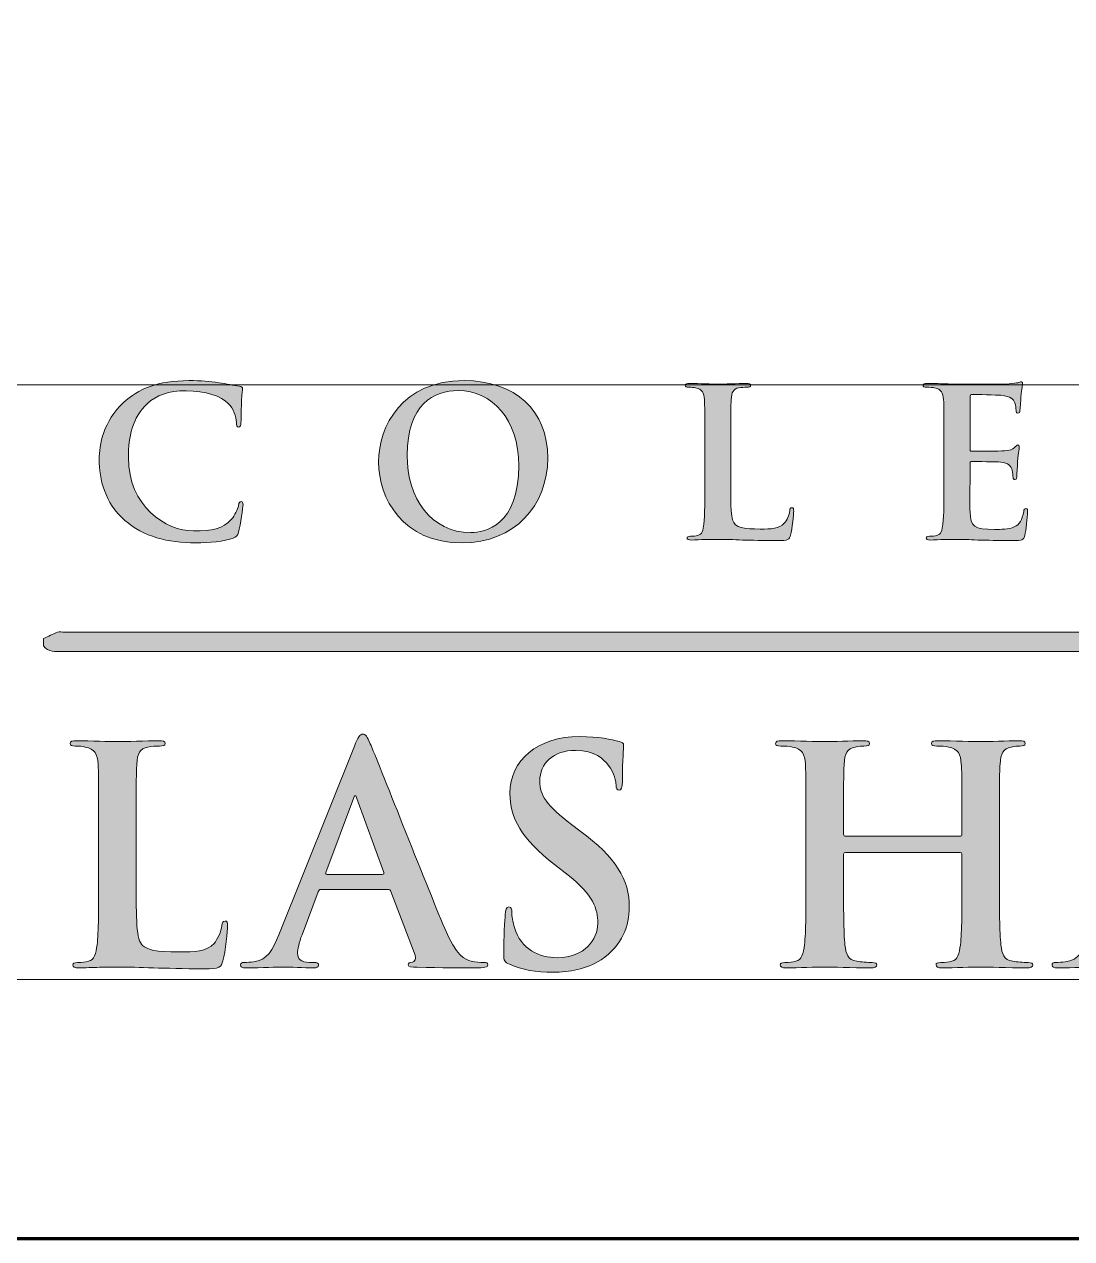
# Model space of a CAD drawing. Header units: centimetres. Extents: x -6 to 174, y -90 to 30.
# Drawn here: x 3.42 to 14.49, y -90.15 to -77.32 of the extents above; entities that cross this region are included whole.
import ezdxf

# ---------------------------------------------------------------- set-up
doc = ezdxf.new("R2010")
doc.units = ezdxf.units.CM
doc.header["$MEASUREMENT"] = 0
doc.layers.add('Capa 1', color=7, linetype='Continuous', lineweight=0)
picture_1 = doc.add_image_def('image2.png', size_in_pixel=(3291, 742))

# ---------------------------------------------------------------- blocks, each defined once
blk = doc.blocks.new('Block_4')
at = {"layer": 'Capa 1', "true_color": 0x000000, "transparency": 33554687}
h = blk.add_hatch(color=18, dxfattribs=at)
h.dxf.hatch_style = 2
edge = h.paths.add_edge_path()
edge.add_spline(control_points=[(4.601, -86.366), (4.601, -86.773), (4.601, -86.992), (4.667, -87.049), (4.721, -87.097), (4.804, -87.119), (5.052, -87.119), (5.22, -87.119), (5.344, -87.116), (5.423, -87.03), (5.461, -86.989), (5.499, -86.9), (5.506, -86.84), (5.509, -86.811), (5.515, -86.792), (5.541, -86.792), (5.563, -86.792), (5.566, -86.808), (5.566, -86.846), (5.566, -86.881), (5.544, -87.119), (5.518, -87.211), (5.499, -87.281), (5.483, -87.297), (5.318, -87.297), (5.09, -87.297), (4.925, -87.29), (4.782, -87.287), (4.639, -87.281), (4.525, -87.278), (4.394, -87.278), (4.359, -87.278), (4.29, -87.278), (4.213, -87.281), (4.14, -87.281), (4.058, -87.287), (3.994, -87.287), (3.953, -87.287), (3.931, -87.278), (3.931, -87.255), (3.931, -87.24), (3.944, -87.23), (3.982, -87.23), (4.029, -87.23), (4.067, -87.224), (4.096, -87.217), (4.159, -87.205), (4.175, -87.135), (4.188, -87.043), (4.204, -86.909), (4.204, -86.659), (4.204, -86.366), (4.204, -86.366), (4.204, -85.808), (4.204, -85.808), (4.204, -85.325), (4.204, -85.236), (4.198, -85.135), (4.191, -85.027), (4.166, -84.976), (4.061, -84.954), (4.036, -84.947), (3.998, -84.944), (3.956, -84.944), (3.921, -84.944), (3.902, -84.938), (3.902, -84.916), (3.902, -84.893), (3.925, -84.887), (3.972, -84.887), (4.121, -84.887), (4.321, -84.897), (4.407, -84.897), (4.483, -84.897), (4.715, -84.887), (4.839, -84.887), (4.883, -84.887), (4.906, -84.893), (4.906, -84.916), (4.906, -84.938), (4.886, -84.944), (4.848, -84.944), (4.813, -84.944), (4.763, -84.947), (4.725, -84.954), (4.639, -84.97), (4.613, -85.024), (4.607, -85.135), (4.601, -85.236), (4.601, -85.325), (4.601, -85.808), (4.601, -85.808), (4.601, -86.366), (4.601, -86.366)], knot_values=[0, 0, 0, 0, 1, 1, 1, 2, 2, 2, 3, 3, 3, 4, 4, 4, 5, 5, 5, 6, 6, 6, 7, 7, 7, 8, 8, 8, 9, 9, 9, 10, 10, 10, 11, 11, 11, 12, 12, 12, 13, 13, 13, 14, 14, 14, 15, 15, 15, 16, 16, 16, 17, 17, 17, 18, 18, 18, 19, 19, 19, 20, 20, 20, 21, 21, 21, 22, 22, 22, 23, 23, 23, 24, 24, 24, 25, 25, 25, 26, 26, 26, 27, 27, 27, 28, 28, 28, 29, 29, 29, 30, 30, 30, 31, 31, 31, 31], degree=3, periodic=0)
h = blk.add_hatch(color=18, dxfattribs=at)
h.dxf.hatch_style = 2
edge = h.paths.add_edge_path()
edge.add_spline(control_points=[(7.201, -86.3), (7.217, -86.3), (7.22, -86.29), (7.217, -86.281), (7.217, -86.281), (6.931, -85.497), (6.931, -85.497), (6.928, -85.484), (6.925, -85.468), (6.915, -85.468), (6.906, -85.468), (6.899, -85.484), (6.896, -85.497), (6.896, -85.497), (6.604, -86.278), (6.604, -86.278), (6.601, -86.29), (6.604, -86.3), (6.617, -86.3), (6.617, -86.3), (7.201, -86.3), (7.201, -86.3)], knot_values=[0, 0, 0, 0, 1, 1, 1, 2, 2, 2, 3, 3, 3, 4, 4, 4, 5, 5, 5, 6, 6, 6, 7, 7, 7, 7], degree=3, periodic=0)
edge = h.paths.add_edge_path()
edge.add_spline(control_points=[(6.553, -86.459), (6.537, -86.459), (6.531, -86.465), (6.525, -86.484), (6.525, -86.484), (6.353, -86.938), (6.353, -86.938), (6.322, -87.017), (6.306, -87.094), (6.306, -87.132), (6.306, -87.189), (6.334, -87.23), (6.433, -87.23), (6.433, -87.23), (6.48, -87.23), (6.48, -87.23), (6.518, -87.23), (6.528, -87.236), (6.528, -87.255), (6.528, -87.281), (6.509, -87.287), (6.474, -87.287), (6.372, -87.287), (6.236, -87.278), (6.137, -87.278), (6.103, -87.278), (5.928, -87.287), (5.763, -87.287), (5.722, -87.287), (5.703, -87.281), (5.703, -87.255), (5.703, -87.236), (5.715, -87.23), (5.741, -87.23), (5.769, -87.23), (5.814, -87.227), (5.839, -87.224), (5.985, -87.205), (6.045, -87.097), (6.109, -86.938), (6.109, -86.938), (6.906, -84.944), (6.906, -84.944), (6.944, -84.852), (6.963, -84.817), (6.995, -84.817), (7.023, -84.817), (7.042, -84.846), (7.074, -84.919), (7.15, -85.093), (7.658, -86.389), (7.861, -86.871), (7.982, -87.157), (8.074, -87.201), (8.141, -87.217), (8.188, -87.227), (8.236, -87.23), (8.274, -87.23), (8.3, -87.23), (8.315, -87.233), (8.315, -87.255), (8.315, -87.281), (8.287, -87.287), (8.169, -87.287), (8.055, -87.287), (7.823, -87.287), (7.569, -87.281), (7.512, -87.278), (7.474, -87.278), (7.474, -87.255), (7.474, -87.236), (7.487, -87.23), (7.519, -87.227), (7.541, -87.221), (7.563, -87.192), (7.547, -87.154), (7.547, -87.154), (7.293, -86.481), (7.293, -86.481), (7.287, -86.465), (7.277, -86.459), (7.261, -86.459), (7.261, -86.459), (6.553, -86.459), (6.553, -86.459)], knot_values=[0, 0, 0, 0, 1, 1, 1, 2, 2, 2, 3, 3, 3, 4, 4, 4, 5, 5, 5, 6, 6, 6, 7, 7, 7, 8, 8, 8, 9, 9, 9, 10, 10, 10, 11, 11, 11, 12, 12, 12, 13, 13, 13, 14, 14, 14, 15, 15, 15, 16, 16, 16, 17, 17, 17, 18, 18, 18, 19, 19, 19, 20, 20, 20, 21, 21, 21, 22, 22, 22, 23, 23, 23, 24, 24, 24, 25, 25, 25, 26, 26, 26, 27, 27, 27, 28, 28, 28, 28], degree=3, periodic=0)
h = blk.add_hatch(color=18, dxfattribs=at)
h.dxf.hatch_style = 2
edge = h.paths.add_edge_path()
edge.add_spline(control_points=[(8.544, -87.249), (8.493, -87.227), (8.484, -87.211), (8.484, -87.141), (8.484, -86.967), (8.496, -86.776), (8.5, -86.725), (8.503, -86.678), (8.512, -86.643), (8.538, -86.643), (8.566, -86.643), (8.569, -86.671), (8.569, -86.697), (8.569, -86.738), (8.582, -86.805), (8.598, -86.859), (8.668, -87.094), (8.855, -87.179), (9.052, -87.179), (9.338, -87.179), (9.478, -86.986), (9.478, -86.817), (9.478, -86.662), (9.43, -86.516), (9.166, -86.309), (9.166, -86.309), (9.02, -86.195), (9.02, -86.195), (8.671, -85.922), (8.55, -85.7), (8.55, -85.443), (8.55, -85.093), (8.843, -84.843), (9.284, -84.843), (9.49, -84.843), (9.624, -84.874), (9.706, -84.897), (9.735, -84.903), (9.751, -84.912), (9.751, -84.935), (9.751, -84.976), (9.738, -85.068), (9.738, -85.316), (9.738, -85.385), (9.728, -85.411), (9.703, -85.411), (9.681, -85.411), (9.671, -85.392), (9.671, -85.354), (9.671, -85.325), (9.655, -85.227), (9.589, -85.144), (9.541, -85.084), (9.449, -84.989), (9.243, -84.989), (9.008, -84.989), (8.865, -85.125), (8.865, -85.316), (8.865, -85.462), (8.938, -85.573), (9.201, -85.773), (9.201, -85.773), (9.29, -85.839), (9.29, -85.839), (9.674, -86.128), (9.811, -86.347), (9.811, -86.649), (9.811, -86.833), (9.741, -87.052), (9.512, -87.201), (9.354, -87.303), (9.176, -87.332), (9.008, -87.332), (8.823, -87.332), (8.681, -87.309), (8.544, -87.249)], knot_values=[0, 0, 0, 0, 1, 1, 1, 2, 2, 2, 3, 3, 3, 4, 4, 4, 5, 5, 5, 6, 6, 6, 7, 7, 7, 8, 8, 8, 9, 9, 9, 10, 10, 10, 11, 11, 11, 12, 12, 12, 13, 13, 13, 14, 14, 14, 15, 15, 15, 16, 16, 16, 17, 17, 17, 18, 18, 18, 19, 19, 19, 20, 20, 20, 21, 21, 21, 22, 22, 22, 23, 23, 23, 24, 24, 24, 25, 25, 25, 25], degree=3, periodic=0)
h = blk.add_hatch(color=18, dxfattribs=at)
h.dxf.hatch_style = 2
edge = h.paths.add_edge_path()
edge.add_spline(control_points=[(13.306, -85.897), (13.316, -85.897), (13.326, -85.89), (13.326, -85.874), (13.326, -85.874), (13.326, -85.808), (13.326, -85.808), (13.326, -85.325), (13.326, -85.236), (13.319, -85.135), (13.313, -85.027), (13.287, -84.976), (13.183, -84.954), (13.157, -84.947), (13.103, -84.944), (13.059, -84.944), (13.024, -84.944), (13.005, -84.938), (13.005, -84.916), (13.005, -84.893), (13.027, -84.887), (13.071, -84.887), (13.243, -84.887), (13.443, -84.897), (13.529, -84.897), (13.605, -84.897), (13.805, -84.887), (13.929, -84.887), (13.973, -84.887), (13.995, -84.893), (13.995, -84.916), (13.995, -84.938), (13.976, -84.944), (13.938, -84.944), (13.913, -84.944), (13.884, -84.947), (13.846, -84.954), (13.76, -84.97), (13.735, -85.024), (13.729, -85.135), (13.722, -85.236), (13.722, -85.325), (13.722, -85.808), (13.722, -85.808), (13.722, -86.366), (13.722, -86.366), (13.722, -86.659), (13.722, -86.909), (13.738, -87.046), (13.748, -87.135), (13.767, -87.205), (13.862, -87.217), (13.906, -87.224), (13.976, -87.23), (14.024, -87.23), (14.059, -87.23), (14.075, -87.24), (14.075, -87.255), (14.075, -87.278), (14.049, -87.287), (14.011, -87.287), (13.805, -87.287), (13.605, -87.278), (13.516, -87.278), (13.443, -87.278), (13.243, -87.287), (13.119, -87.287), (13.075, -87.287), (13.052, -87.278), (13.052, -87.255), (13.052, -87.24), (13.065, -87.23), (13.103, -87.23), (13.151, -87.23), (13.189, -87.224), (13.218, -87.217), (13.281, -87.205), (13.297, -87.135), (13.31, -87.043), (13.326, -86.909), (13.326, -86.659), (13.326, -86.366), (13.326, -86.366), (13.326, -86.087), (13.326, -86.087), (13.326, -86.074), (13.316, -86.068), (13.306, -86.068), (13.306, -86.068), (12.094, -86.068), (12.094, -86.068), (12.084, -86.068), (12.075, -86.071), (12.075, -86.087), (12.075, -86.087), (12.075, -86.366), (12.075, -86.366), (12.075, -86.659), (12.075, -86.909), (12.09, -87.046), (12.1, -87.135), (12.119, -87.205), (12.214, -87.217), (12.259, -87.224), (12.329, -87.23), (12.376, -87.23), (12.411, -87.23), (12.427, -87.24), (12.427, -87.255), (12.427, -87.278), (12.402, -87.287), (12.363, -87.287), (12.157, -87.287), (11.957, -87.278), (11.868, -87.278), (11.795, -87.278), (11.595, -87.287), (11.468, -87.287), (11.427, -87.287), (11.405, -87.278), (11.405, -87.255), (11.405, -87.24), (11.417, -87.23), (11.456, -87.23), (11.503, -87.23), (11.541, -87.224), (11.57, -87.217), (11.633, -87.205), (11.649, -87.135), (11.662, -87.043), (11.678, -86.909), (11.678, -86.659), (11.678, -86.366), (11.678, -86.366), (11.678, -85.808), (11.678, -85.808), (11.678, -85.325), (11.678, -85.236), (11.671, -85.135), (11.665, -85.027), (11.64, -84.976), (11.535, -84.954), (11.509, -84.947), (11.456, -84.944), (11.411, -84.944), (11.376, -84.944), (11.357, -84.938), (11.357, -84.916), (11.357, -84.893), (11.379, -84.887), (11.424, -84.887), (11.595, -84.887), (11.795, -84.897), (11.881, -84.897), (11.957, -84.897), (12.157, -84.887), (12.281, -84.887), (12.325, -84.887), (12.348, -84.893), (12.348, -84.916), (12.348, -84.938), (12.329, -84.944), (12.29, -84.944), (12.265, -84.944), (12.237, -84.947), (12.198, -84.954), (12.113, -84.97), (12.087, -85.024), (12.081, -85.135), (12.075, -85.236), (12.075, -85.325), (12.075, -85.808), (12.075, -85.808), (12.075, -85.874), (12.075, -85.874), (12.075, -85.89), (12.084, -85.897), (12.094, -85.897), (12.094, -85.897), (13.306, -85.897), (13.306, -85.897)], knot_values=[0, 0, 0, 0, 1, 1, 1, 2, 2, 2, 3, 3, 3, 4, 4, 4, 5, 5, 5, 6, 6, 6, 7, 7, 7, 8, 8, 8, 9, 9, 9, 10, 10, 10, 11, 11, 11, 12, 12, 12, 13, 13, 13, 14, 14, 14, 15, 15, 15, 16, 16, 16, 17, 17, 17, 18, 18, 18, 19, 19, 19, 20, 20, 20, 21, 21, 21, 22, 22, 22, 23, 23, 23, 24, 24, 24, 25, 25, 25, 26, 26, 26, 27, 27, 27, 28, 28, 28, 29, 29, 29, 30, 30, 30, 31, 31, 31, 32, 32, 32, 33, 33, 33, 34, 34, 34, 35, 35, 35, 36, 36, 36, 37, 37, 37, 38, 38, 38, 39, 39, 39, 40, 40, 40, 41, 41, 41, 42, 42, 42, 43, 43, 43, 44, 44, 44, 45, 45, 45, 46, 46, 46, 47, 47, 47, 48, 48, 48, 49, 49, 49, 50, 50, 50, 51, 51, 51, 52, 52, 52, 53, 53, 53, 54, 54, 54, 55, 55, 55, 56, 56, 56, 57, 57, 57, 58, 58, 58, 59, 59, 59, 60, 60, 60, 60], degree=3, periodic=0)
h = blk.add_hatch(color=18, dxfattribs=at)
h.dxf.hatch_style = 2
edge = h.paths.add_edge_path()
edge.add_spline(control_points=[(15.777, -86.3), (15.792, -86.3), (15.796, -86.29), (15.792, -86.281), (15.792, -86.281), (15.507, -85.497), (15.507, -85.497), (15.504, -85.484), (15.5, -85.468), (15.491, -85.468), (15.481, -85.468), (15.475, -85.484), (15.472, -85.497), (15.472, -85.497), (15.18, -86.278), (15.18, -86.278), (15.177, -86.29), (15.18, -86.3), (15.192, -86.3), (15.192, -86.3), (15.777, -86.3), (15.777, -86.3)], knot_values=[0, 0, 0, 0, 1, 1, 1, 2, 2, 2, 3, 3, 3, 4, 4, 4, 5, 5, 5, 6, 6, 6, 7, 7, 7, 7], degree=3, periodic=0)
edge = h.paths.add_edge_path()
edge.add_spline(control_points=[(15.129, -86.459), (15.113, -86.459), (15.107, -86.465), (15.1, -86.484), (15.1, -86.484), (14.929, -86.938), (14.929, -86.938), (14.897, -87.017), (14.881, -87.094), (14.881, -87.132), (14.881, -87.189), (14.91, -87.23), (15.008, -87.23), (15.008, -87.23), (15.056, -87.23), (15.056, -87.23), (15.094, -87.23), (15.104, -87.236), (15.104, -87.255), (15.104, -87.281), (15.084, -87.287), (15.05, -87.287), (14.948, -87.287), (14.811, -87.278), (14.713, -87.278), (14.678, -87.278), (14.503, -87.287), (14.338, -87.287), (14.297, -87.287), (14.278, -87.281), (14.278, -87.255), (14.278, -87.236), (14.291, -87.23), (14.316, -87.23), (14.345, -87.23), (14.389, -87.227), (14.415, -87.224), (14.561, -87.205), (14.621, -87.097), (14.684, -86.938), (14.684, -86.938), (15.481, -84.944), (15.481, -84.944), (15.519, -84.852), (15.538, -84.817), (15.57, -84.817), (15.599, -84.817), (15.618, -84.846), (15.65, -84.919), (15.726, -85.093), (16.234, -86.389), (16.437, -86.871), (16.558, -87.157), (16.65, -87.201), (16.716, -87.217), (16.764, -87.227), (16.812, -87.23), (16.85, -87.23), (16.875, -87.23), (16.891, -87.233), (16.891, -87.255), (16.891, -87.281), (16.862, -87.287), (16.745, -87.287), (16.631, -87.287), (16.399, -87.287), (16.145, -87.281), (16.088, -87.278), (16.05, -87.278), (16.05, -87.255), (16.05, -87.236), (16.062, -87.23), (16.094, -87.227), (16.116, -87.221), (16.139, -87.192), (16.123, -87.154), (16.123, -87.154), (15.869, -86.481), (15.869, -86.481), (15.862, -86.465), (15.853, -86.459), (15.837, -86.459), (15.837, -86.459), (15.129, -86.459), (15.129, -86.459)], knot_values=[0, 0, 0, 0, 1, 1, 1, 2, 2, 2, 3, 3, 3, 4, 4, 4, 5, 5, 5, 6, 6, 6, 7, 7, 7, 8, 8, 8, 9, 9, 9, 10, 10, 10, 11, 11, 11, 12, 12, 12, 13, 13, 13, 14, 14, 14, 15, 15, 15, 16, 16, 16, 17, 17, 17, 18, 18, 18, 19, 19, 19, 20, 20, 20, 21, 21, 21, 22, 22, 22, 23, 23, 23, 24, 24, 24, 25, 25, 25, 26, 26, 26, 27, 27, 27, 28, 28, 28, 28], degree=3, periodic=0)
at = {"layer": 'Capa 1'}
for points, knots in [([(4.601, -86.366), (4.601, -86.773), (4.601, -86.992), (4.667, -87.049), (4.721, -87.097), (4.804, -87.119), (5.052, -87.119), (5.22, -87.119), (5.344, -87.116), (5.423, -87.03), (5.461, -86.989), (5.499, -86.9), (5.506, -86.84), (5.509, -86.811), (5.515, -86.792), (5.541, -86.792), (5.563, -86.792), (5.566, -86.808), (5.566, -86.846), (5.566, -86.881), (5.544, -87.119), (5.518, -87.211), (5.499, -87.281), (5.483, -87.297), (5.318, -87.297), (5.09, -87.297), (4.925, -87.29), (4.782, -87.287), (4.639, -87.281), (4.525, -87.278), (4.394, -87.278), (4.359, -87.278), (4.29, -87.278), (4.213, -87.281), (4.14, -87.281), (4.058, -87.287), (3.994, -87.287), (3.953, -87.287), (3.931, -87.278), (3.931, -87.255), (3.931, -87.24), (3.944, -87.23), (3.982, -87.23), (4.029, -87.23), (4.067, -87.224), (4.096, -87.217), (4.159, -87.205), (4.175, -87.135), (4.188, -87.043), (4.204, -86.909), (4.204, -86.659), (4.204, -86.366), (4.204, -86.366), (4.204, -85.808), (4.204, -85.808), (4.204, -85.325), (4.204, -85.236), (4.198, -85.135), (4.191, -85.027), (4.166, -84.976), (4.061, -84.954), (4.036, -84.947), (3.998, -84.944), (3.956, -84.944), (3.921, -84.944), (3.902, -84.938), (3.902, -84.916), (3.902, -84.893), (3.925, -84.887), (3.972, -84.887), (4.121, -84.887), (4.321, -84.897), (4.407, -84.897), (4.483, -84.897), (4.715, -84.887), (4.839, -84.887), (4.883, -84.887), (4.906, -84.893), (4.906, -84.916), (4.906, -84.938), (4.886, -84.944), (4.848, -84.944), (4.813, -84.944), (4.763, -84.947), (4.725, -84.954), (4.639, -84.97), (4.613, -85.024), (4.607, -85.135), (4.601, -85.236), (4.601, -85.325), (4.601, -85.808), (4.601, -85.808), (4.601, -86.366), (4.601, -86.366)], [0, 0, 0, 0, 1, 1, 1, 2, 2, 2, 3, 3, 3, 4, 4, 4, 5, 5, 5, 6, 6, 6, 7, 7, 7, 8, 8, 8, 9, 9, 9, 10, 10, 10, 11, 11, 11, 12, 12, 12, 13, 13, 13, 14, 14, 14, 15, 15, 15, 16, 16, 16, 17, 17, 17, 18, 18, 18, 19, 19, 19, 20, 20, 20, 21, 21, 21, 22, 22, 22, 23, 23, 23, 24, 24, 24, 25, 25, 25, 26, 26, 26, 27, 27, 27, 28, 28, 28, 29, 29, 29, 30, 30, 30, 31, 31, 31, 31]), ([(6.553, -86.459), (6.537, -86.459), (6.531, -86.465), (6.525, -86.484), (6.525, -86.484), (6.353, -86.938), (6.353, -86.938), (6.322, -87.017), (6.306, -87.094), (6.306, -87.132), (6.306, -87.189), (6.334, -87.23), (6.433, -87.23), (6.433, -87.23), (6.48, -87.23), (6.48, -87.23), (6.518, -87.23), (6.528, -87.236), (6.528, -87.255), (6.528, -87.281), (6.509, -87.287), (6.474, -87.287), (6.372, -87.287), (6.236, -87.278), (6.137, -87.278), (6.103, -87.278), (5.928, -87.287), (5.763, -87.287), (5.722, -87.287), (5.703, -87.281), (5.703, -87.255), (5.703, -87.236), (5.715, -87.23), (5.741, -87.23), (5.769, -87.23), (5.814, -87.227), (5.839, -87.224), (5.985, -87.205), (6.045, -87.097), (6.109, -86.938), (6.109, -86.938), (6.906, -84.944), (6.906, -84.944), (6.944, -84.852), (6.963, -84.817), (6.995, -84.817), (7.023, -84.817), (7.042, -84.846), (7.074, -84.919), (7.15, -85.093), (7.658, -86.389), (7.861, -86.871), (7.982, -87.157), (8.074, -87.201), (8.141, -87.217), (8.188, -87.227), (8.236, -87.23), (8.274, -87.23), (8.3, -87.23), (8.315, -87.233), (8.315, -87.255), (8.315, -87.281), (8.287, -87.287), (8.169, -87.287), (8.055, -87.287), (7.823, -87.287), (7.569, -87.281), (7.512, -87.278), (7.474, -87.278), (7.474, -87.255), (7.474, -87.236), (7.487, -87.23), (7.519, -87.227), (7.541, -87.221), (7.563, -87.192), (7.547, -87.154), (7.547, -87.154), (7.293, -86.481), (7.293, -86.481), (7.287, -86.465), (7.277, -86.459), (7.261, -86.459), (7.261, -86.459), (6.553, -86.459), (6.553, -86.459)], [0, 0, 0, 0, 1, 1, 1, 2, 2, 2, 3, 3, 3, 4, 4, 4, 5, 5, 5, 6, 6, 6, 7, 7, 7, 8, 8, 8, 9, 9, 9, 10, 10, 10, 11, 11, 11, 12, 12, 12, 13, 13, 13, 14, 14, 14, 15, 15, 15, 16, 16, 16, 17, 17, 17, 18, 18, 18, 19, 19, 19, 20, 20, 20, 21, 21, 21, 22, 22, 22, 23, 23, 23, 24, 24, 24, 25, 25, 25, 26, 26, 26, 27, 27, 27, 28, 28, 28, 28]), ([(8.544, -87.249), (8.493, -87.227), (8.484, -87.211), (8.484, -87.141), (8.484, -86.967), (8.496, -86.776), (8.5, -86.725), (8.503, -86.678), (8.512, -86.643), (8.538, -86.643), (8.566, -86.643), (8.569, -86.671), (8.569, -86.697), (8.569, -86.738), (8.582, -86.805), (8.598, -86.859), (8.668, -87.094), (8.855, -87.179), (9.052, -87.179), (9.338, -87.179), (9.478, -86.986), (9.478, -86.817), (9.478, -86.662), (9.43, -86.516), (9.166, -86.309), (9.166, -86.309), (9.02, -86.195), (9.02, -86.195), (8.671, -85.922), (8.55, -85.7), (8.55, -85.443), (8.55, -85.093), (8.843, -84.843), (9.284, -84.843), (9.49, -84.843), (9.624, -84.874), (9.706, -84.897), (9.735, -84.903), (9.751, -84.912), (9.751, -84.935), (9.751, -84.976), (9.738, -85.068), (9.738, -85.316), (9.738, -85.385), (9.728, -85.411), (9.703, -85.411), (9.681, -85.411), (9.671, -85.392), (9.671, -85.354), (9.671, -85.325), (9.655, -85.227), (9.589, -85.144), (9.541, -85.084), (9.449, -84.989), (9.243, -84.989), (9.008, -84.989), (8.865, -85.125), (8.865, -85.316), (8.865, -85.462), (8.938, -85.573), (9.201, -85.773), (9.201, -85.773), (9.29, -85.839), (9.29, -85.839), (9.674, -86.128), (9.811, -86.347), (9.811, -86.649), (9.811, -86.833), (9.741, -87.052), (9.512, -87.201), (9.354, -87.303), (9.176, -87.332), (9.008, -87.332), (8.823, -87.332), (8.681, -87.309), (8.544, -87.249)], [0, 0, 0, 0, 1, 1, 1, 2, 2, 2, 3, 3, 3, 4, 4, 4, 5, 5, 5, 6, 6, 6, 7, 7, 7, 8, 8, 8, 9, 9, 9, 10, 10, 10, 11, 11, 11, 12, 12, 12, 13, 13, 13, 14, 14, 14, 15, 15, 15, 16, 16, 16, 17, 17, 17, 18, 18, 18, 19, 19, 19, 20, 20, 20, 21, 21, 21, 22, 22, 22, 23, 23, 23, 24, 24, 24, 25, 25, 25, 25]), ([(13.306, -85.897), (13.316, -85.897), (13.326, -85.89), (13.326, -85.874), (13.326, -85.874), (13.326, -85.808), (13.326, -85.808), (13.326, -85.325), (13.326, -85.236), (13.319, -85.135), (13.313, -85.027), (13.287, -84.976), (13.183, -84.954), (13.157, -84.947), (13.103, -84.944), (13.059, -84.944), (13.024, -84.944), (13.005, -84.938), (13.005, -84.916), (13.005, -84.893), (13.027, -84.887), (13.071, -84.887), (13.243, -84.887), (13.443, -84.897), (13.529, -84.897), (13.605, -84.897), (13.805, -84.887), (13.929, -84.887), (13.973, -84.887), (13.995, -84.893), (13.995, -84.916), (13.995, -84.938), (13.976, -84.944), (13.938, -84.944), (13.913, -84.944), (13.884, -84.947), (13.846, -84.954), (13.76, -84.97), (13.735, -85.024), (13.729, -85.135), (13.722, -85.236), (13.722, -85.325), (13.722, -85.808), (13.722, -85.808), (13.722, -86.366), (13.722, -86.366), (13.722, -86.659), (13.722, -86.909), (13.738, -87.046), (13.748, -87.135), (13.767, -87.205), (13.862, -87.217), (13.906, -87.224), (13.976, -87.23), (14.024, -87.23), (14.059, -87.23), (14.075, -87.24), (14.075, -87.255), (14.075, -87.278), (14.049, -87.287), (14.011, -87.287), (13.805, -87.287), (13.605, -87.278), (13.516, -87.278), (13.443, -87.278), (13.243, -87.287), (13.119, -87.287), (13.075, -87.287), (13.052, -87.278), (13.052, -87.255), (13.052, -87.24), (13.065, -87.23), (13.103, -87.23), (13.151, -87.23), (13.189, -87.224), (13.218, -87.217), (13.281, -87.205), (13.297, -87.135), (13.31, -87.043), (13.326, -86.909), (13.326, -86.659), (13.326, -86.366), (13.326, -86.366), (13.326, -86.087), (13.326, -86.087), (13.326, -86.074), (13.316, -86.068), (13.306, -86.068), (13.306, -86.068), (12.094, -86.068), (12.094, -86.068), (12.084, -86.068), (12.075, -86.071), (12.075, -86.087), (12.075, -86.087), (12.075, -86.366), (12.075, -86.366), (12.075, -86.659), (12.075, -86.909), (12.09, -87.046), (12.1, -87.135), (12.119, -87.205), (12.214, -87.217), (12.259, -87.224), (12.329, -87.23), (12.376, -87.23), (12.411, -87.23), (12.427, -87.24), (12.427, -87.255), (12.427, -87.278), (12.402, -87.287), (12.363, -87.287), (12.157, -87.287), (11.957, -87.278), (11.868, -87.278), (11.795, -87.278), (11.595, -87.287), (11.468, -87.287), (11.427, -87.287), (11.405, -87.278), (11.405, -87.255), (11.405, -87.24), (11.417, -87.23), (11.456, -87.23), (11.503, -87.23), (11.541, -87.224), (11.57, -87.217), (11.633, -87.205), (11.649, -87.135), (11.662, -87.043), (11.678, -86.909), (11.678, -86.659), (11.678, -86.366), (11.678, -86.366), (11.678, -85.808), (11.678, -85.808), (11.678, -85.325), (11.678, -85.236), (11.671, -85.135), (11.665, -85.027), (11.64, -84.976), (11.535, -84.954), (11.509, -84.947), (11.456, -84.944), (11.411, -84.944), (11.376, -84.944), (11.357, -84.938), (11.357, -84.916), (11.357, -84.893), (11.379, -84.887), (11.424, -84.887), (11.595, -84.887), (11.795, -84.897), (11.881, -84.897), (11.957, -84.897), (12.157, -84.887), (12.281, -84.887), (12.325, -84.887), (12.348, -84.893), (12.348, -84.916), (12.348, -84.938), (12.329, -84.944), (12.29, -84.944), (12.265, -84.944), (12.237, -84.947), (12.198, -84.954), (12.113, -84.97), (12.087, -85.024), (12.081, -85.135), (12.075, -85.236), (12.075, -85.325), (12.075, -85.808), (12.075, -85.808), (12.075, -85.874), (12.075, -85.874), (12.075, -85.89), (12.084, -85.897), (12.094, -85.897), (12.094, -85.897), (13.306, -85.897), (13.306, -85.897)], [0, 0, 0, 0, 1, 1, 1, 2, 2, 2, 3, 3, 3, 4, 4, 4, 5, 5, 5, 6, 6, 6, 7, 7, 7, 8, 8, 8, 9, 9, 9, 10, 10, 10, 11, 11, 11, 12, 12, 12, 13, 13, 13, 14, 14, 14, 15, 15, 15, 16, 16, 16, 17, 17, 17, 18, 18, 18, 19, 19, 19, 20, 20, 20, 21, 21, 21, 22, 22, 22, 23, 23, 23, 24, 24, 24, 25, 25, 25, 26, 26, 26, 27, 27, 27, 28, 28, 28, 29, 29, 29, 30, 30, 30, 31, 31, 31, 32, 32, 32, 33, 33, 33, 34, 34, 34, 35, 35, 35, 36, 36, 36, 37, 37, 37, 38, 38, 38, 39, 39, 39, 40, 40, 40, 41, 41, 41, 42, 42, 42, 43, 43, 43, 44, 44, 44, 45, 45, 45, 46, 46, 46, 47, 47, 47, 48, 48, 48, 49, 49, 49, 50, 50, 50, 51, 51, 51, 52, 52, 52, 53, 53, 53, 54, 54, 54, 55, 55, 55, 56, 56, 56, 57, 57, 57, 58, 58, 58, 59, 59, 59, 60, 60, 60, 60]), ([(15.129, -86.459), (15.113, -86.459), (15.107, -86.465), (15.1, -86.484), (15.1, -86.484), (14.929, -86.938), (14.929, -86.938), (14.897, -87.017), (14.881, -87.094), (14.881, -87.132), (14.881, -87.189), (14.91, -87.23), (15.008, -87.23), (15.008, -87.23), (15.056, -87.23), (15.056, -87.23), (15.094, -87.23), (15.104, -87.236), (15.104, -87.255), (15.104, -87.281), (15.084, -87.287), (15.05, -87.287), (14.948, -87.287), (14.811, -87.278), (14.713, -87.278), (14.678, -87.278), (14.503, -87.287), (14.338, -87.287), (14.297, -87.287), (14.278, -87.281), (14.278, -87.255), (14.278, -87.236), (14.291, -87.23), (14.316, -87.23), (14.345, -87.23), (14.389, -87.227), (14.415, -87.224), (14.561, -87.205), (14.621, -87.097), (14.684, -86.938), (14.684, -86.938), (15.481, -84.944), (15.481, -84.944), (15.519, -84.852), (15.538, -84.817), (15.57, -84.817), (15.599, -84.817), (15.618, -84.846), (15.65, -84.919), (15.726, -85.093), (16.234, -86.389), (16.437, -86.871), (16.558, -87.157), (16.65, -87.201), (16.716, -87.217), (16.764, -87.227), (16.812, -87.23), (16.85, -87.23), (16.875, -87.23), (16.891, -87.233), (16.891, -87.255), (16.891, -87.281), (16.862, -87.287), (16.745, -87.287), (16.631, -87.287), (16.399, -87.287), (16.145, -87.281), (16.088, -87.278), (16.05, -87.278), (16.05, -87.255), (16.05, -87.236), (16.062, -87.23), (16.094, -87.227), (16.116, -87.221), (16.139, -87.192), (16.123, -87.154), (16.123, -87.154), (15.869, -86.481), (15.869, -86.481), (15.862, -86.465), (15.853, -86.459), (15.837, -86.459), (15.837, -86.459), (15.129, -86.459), (15.129, -86.459)], [0, 0, 0, 0, 1, 1, 1, 2, 2, 2, 3, 3, 3, 4, 4, 4, 5, 5, 5, 6, 6, 6, 7, 7, 7, 8, 8, 8, 9, 9, 9, 10, 10, 10, 11, 11, 11, 12, 12, 12, 13, 13, 13, 14, 14, 14, 15, 15, 15, 16, 16, 16, 17, 17, 17, 18, 18, 18, 19, 19, 19, 20, 20, 20, 21, 21, 21, 22, 22, 22, 23, 23, 23, 24, 24, 24, 25, 25, 25, 26, 26, 26, 27, 27, 27, 28, 28, 28, 28]), ([(7.201, -86.3), (7.217, -86.3), (7.22, -86.29), (7.217, -86.281), (7.217, -86.281), (6.931, -85.497), (6.931, -85.497), (6.928, -85.484), (6.925, -85.468), (6.915, -85.468), (6.906, -85.468), (6.899, -85.484), (6.896, -85.497), (6.896, -85.497), (6.604, -86.278), (6.604, -86.278), (6.601, -86.29), (6.604, -86.3), (6.617, -86.3), (6.617, -86.3), (7.201, -86.3), (7.201, -86.3)], [0, 0, 0, 0, 1, 1, 1, 2, 2, 2, 3, 3, 3, 4, 4, 4, 5, 5, 5, 6, 6, 6, 7, 7, 7, 7])]:
    blk.add_open_spline(points, degree=3, knots=knots, dxfattribs=at)
blk = doc.blocks.new('Block_5')
at = {"layer": 'Capa 1', "true_color": 0x000000, "transparency": 33554687}
h = blk.add_hatch(color=18, dxfattribs=at)
h.dxf.hatch_style = 2
edge = h.paths.add_edge_path()
edge.add_spline(control_points=[(4.481, -82.559), (4.267, -82.371), (4.21, -82.126), (4.21, -81.914), (4.21, -81.765), (4.256, -81.507), (4.466, -81.315), (4.623, -81.17), (4.831, -81.083), (5.157, -81.083), (5.292, -81.083), (5.373, -81.091), (5.474, -81.105), (5.557, -81.116), (5.627, -81.135), (5.693, -81.142), (5.717, -81.144), (5.725, -81.155), (5.725, -81.168), (5.725, -81.186), (5.719, -81.212), (5.714, -81.288), (5.71, -81.36), (5.712, -81.481), (5.708, -81.525), (5.706, -81.557), (5.701, -81.575), (5.682, -81.575), (5.664, -81.575), (5.66, -81.557), (5.66, -81.527), (5.658, -81.459), (5.629, -81.382), (5.574, -81.325), (5.502, -81.249), (5.332, -81.19), (5.13, -81.19), (4.94, -81.19), (4.816, -81.238), (4.719, -81.325), (4.56, -81.472), (4.518, -81.68), (4.518, -81.892), (4.518, -82.412), (4.914, -82.671), (5.207, -82.671), (5.402, -82.671), (5.52, -82.649), (5.607, -82.548), (5.644, -82.507), (5.673, -82.443), (5.682, -82.404), (5.688, -82.369), (5.693, -82.36), (5.71, -82.36), (5.725, -82.36), (5.73, -82.375), (5.73, -82.393), (5.73, -82.419), (5.703, -82.609), (5.682, -82.684), (5.671, -82.721), (5.662, -82.732), (5.625, -82.747), (5.537, -82.782), (5.371, -82.797), (5.231, -82.797), (4.931, -82.797), (4.68, -82.732), (4.481, -82.559)], knot_values=[0, 0, 0, 0, 1, 1, 1, 2, 2, 2, 3, 3, 3, 4, 4, 4, 5, 5, 5, 6, 6, 6, 7, 7, 7, 8, 8, 8, 9, 9, 9, 10, 10, 10, 11, 11, 11, 12, 12, 12, 13, 13, 13, 14, 14, 14, 15, 15, 15, 16, 16, 16, 17, 17, 17, 18, 18, 18, 19, 19, 19, 20, 20, 20, 21, 21, 21, 22, 22, 22, 23, 23, 23, 23], degree=3, periodic=0)
h = blk.add_hatch(color=18, dxfattribs=at)
h.dxf.hatch_style = 2
edge = h.paths.add_edge_path()
edge.add_spline(control_points=[(8.643, -81.982), (8.643, -81.492), (8.361, -81.188), (8.002, -81.188), (7.751, -81.188), (7.464, -81.328), (7.464, -81.872), (7.464, -82.327), (7.716, -82.688), (8.136, -82.688), (8.289, -82.688), (8.643, -82.614), (8.643, -81.982)], knot_values=[0, 0, 0, 0, 1, 1, 1, 2, 2, 2, 3, 3, 3, 4, 4, 4, 4], degree=3, periodic=0)
edge = h.paths.add_edge_path()
edge.add_spline(control_points=[(7.162, -81.94), (7.162, -81.566), (7.41, -81.083), (8.066, -81.083), (8.61, -81.083), (8.949, -81.4), (8.949, -81.901), (8.949, -82.402), (8.599, -82.797), (8.044, -82.797), (7.416, -82.797), (7.162, -82.327), (7.162, -81.94)], knot_values=[0, 0, 0, 0, 1, 1, 1, 2, 2, 2, 3, 3, 3, 4, 4, 4, 4], degree=3, periodic=0)
h = blk.add_hatch(color=18, dxfattribs=at)
h.dxf.hatch_style = 2
edge = h.paths.add_edge_path()
edge.add_spline(control_points=[(10.883, -82.133), (10.883, -82.412), (10.883, -82.563), (10.929, -82.603), (10.966, -82.636), (11.023, -82.651), (11.193, -82.651), (11.309, -82.651), (11.395, -82.649), (11.449, -82.59), (11.476, -82.561), (11.502, -82.5), (11.506, -82.458), (11.508, -82.439), (11.513, -82.426), (11.53, -82.426), (11.546, -82.426), (11.548, -82.437), (11.548, -82.463), (11.548, -82.487), (11.532, -82.651), (11.515, -82.714), (11.502, -82.762), (11.491, -82.773), (11.377, -82.773), (11.22, -82.773), (11.106, -82.769), (11.008, -82.767), (10.909, -82.762), (10.83, -82.76), (10.741, -82.76), (10.717, -82.76), (10.669, -82.76), (10.616, -82.762), (10.566, -82.762), (10.509, -82.767), (10.465, -82.767), (10.437, -82.767), (10.421, -82.76), (10.421, -82.745), (10.421, -82.734), (10.43, -82.727), (10.456, -82.727), (10.489, -82.727), (10.515, -82.723), (10.535, -82.719), (10.579, -82.71), (10.59, -82.662), (10.599, -82.598), (10.609, -82.507), (10.609, -82.334), (10.609, -82.133), (10.609, -82.133), (10.609, -81.748), (10.609, -81.748), (10.609, -81.415), (10.609, -81.354), (10.605, -81.284), (10.601, -81.21), (10.583, -81.175), (10.511, -81.159), (10.494, -81.155), (10.467, -81.153), (10.439, -81.153), (10.415, -81.153), (10.402, -81.148), (10.402, -81.133), (10.402, -81.118), (10.417, -81.113), (10.45, -81.113), (10.553, -81.113), (10.69, -81.12), (10.749, -81.12), (10.802, -81.12), (10.962, -81.113), (11.047, -81.113), (11.077, -81.113), (11.093, -81.118), (11.093, -81.133), (11.093, -81.148), (11.08, -81.153), (11.053, -81.153), (11.029, -81.153), (10.994, -81.155), (10.968, -81.159), (10.909, -81.17), (10.892, -81.207), (10.887, -81.284), (10.883, -81.354), (10.883, -81.415), (10.883, -81.748), (10.883, -81.748), (10.883, -82.133), (10.883, -82.133)], knot_values=[0, 0, 0, 0, 1, 1, 1, 2, 2, 2, 3, 3, 3, 4, 4, 4, 5, 5, 5, 6, 6, 6, 7, 7, 7, 8, 8, 8, 9, 9, 9, 10, 10, 10, 11, 11, 11, 12, 12, 12, 13, 13, 13, 14, 14, 14, 15, 15, 15, 16, 16, 16, 17, 17, 17, 18, 18, 18, 19, 19, 19, 20, 20, 20, 21, 21, 21, 22, 22, 22, 23, 23, 23, 24, 24, 24, 25, 25, 25, 26, 26, 26, 27, 27, 27, 28, 28, 28, 29, 29, 29, 30, 30, 30, 31, 31, 31, 31], degree=3, periodic=0)
h = blk.add_hatch(color=18, dxfattribs=at)
h.dxf.hatch_style = 2
edge = h.paths.add_edge_path()
edge.add_spline(control_points=[(13.136, -81.748), (13.136, -81.415), (13.136, -81.354), (13.131, -81.284), (13.127, -81.21), (13.109, -81.175), (13.037, -81.159), (13.02, -81.155), (12.983, -81.153), (12.952, -81.153), (12.928, -81.153), (12.915, -81.148), (12.915, -81.133), (12.915, -81.118), (12.93, -81.113), (12.963, -81.113), (13.022, -81.113), (13.085, -81.116), (13.14, -81.116), (13.197, -81.118), (13.247, -81.12), (13.278, -81.12), (13.348, -81.12), (13.783, -81.12), (13.825, -81.118), (13.866, -81.113), (13.901, -81.109), (13.919, -81.105), (13.93, -81.102), (13.943, -81.096), (13.954, -81.096), (13.965, -81.096), (13.967, -81.105), (13.967, -81.116), (13.967, -81.131), (13.956, -81.157), (13.949, -81.258), (13.947, -81.28), (13.943, -81.376), (13.938, -81.402), (13.936, -81.413), (13.932, -81.426), (13.916, -81.426), (13.901, -81.426), (13.897, -81.415), (13.897, -81.395), (13.897, -81.38), (13.895, -81.343), (13.884, -81.317), (13.868, -81.277), (13.847, -81.251), (13.737, -81.238), (13.7, -81.234), (13.47, -81.229), (13.427, -81.229), (13.416, -81.229), (13.411, -81.236), (13.411, -81.251), (13.411, -81.251), (13.411, -81.804), (13.411, -81.804), (13.411, -81.82), (13.413, -81.829), (13.427, -81.829), (13.475, -81.829), (13.726, -81.829), (13.776, -81.824), (13.829, -81.82), (13.862, -81.813), (13.882, -81.791), (13.897, -81.774), (13.906, -81.763), (13.916, -81.763), (13.925, -81.763), (13.932, -81.767), (13.932, -81.78), (13.932, -81.794), (13.923, -81.829), (13.914, -81.94), (13.912, -81.984), (13.906, -82.071), (13.906, -82.087), (13.906, -82.104), (13.906, -82.128), (13.886, -82.128), (13.871, -82.128), (13.866, -82.119), (13.866, -82.108), (13.864, -82.087), (13.864, -82.058), (13.857, -82.03), (13.847, -81.986), (13.816, -81.953), (13.735, -81.944), (13.693, -81.94), (13.477, -81.938), (13.424, -81.938), (13.413, -81.938), (13.411, -81.947), (13.411, -81.96), (13.411, -81.96), (13.411, -82.133), (13.411, -82.133), (13.411, -82.207), (13.409, -82.408), (13.411, -82.472), (13.416, -82.622), (13.451, -82.655), (13.674, -82.655), (13.731, -82.655), (13.822, -82.655), (13.879, -82.629), (13.936, -82.603), (13.962, -82.557), (13.978, -82.467), (13.982, -82.443), (13.986, -82.434), (14.002, -82.434), (14.019, -82.434), (14.019, -82.452), (14.019, -82.474), (14.019, -82.524), (14.002, -82.673), (13.991, -82.716), (13.976, -82.773), (13.956, -82.773), (13.873, -82.773), (13.709, -82.773), (13.588, -82.769), (13.494, -82.767), (13.4, -82.762), (13.333, -82.76), (13.267, -82.76), (13.243, -82.76), (13.195, -82.76), (13.142, -82.762), (13.092, -82.762), (13.035, -82.767), (12.991, -82.767), (12.963, -82.767), (12.948, -82.76), (12.948, -82.745), (12.948, -82.734), (12.956, -82.727), (12.983, -82.727), (13.015, -82.727), (13.042, -82.723), (13.061, -82.719), (13.105, -82.71), (13.116, -82.662), (13.125, -82.598), (13.136, -82.507), (13.136, -82.334), (13.136, -82.133), (13.136, -82.133), (13.136, -81.748), (13.136, -81.748)], knot_values=[0, 0, 0, 0, 1, 1, 1, 2, 2, 2, 3, 3, 3, 4, 4, 4, 5, 5, 5, 6, 6, 6, 7, 7, 7, 8, 8, 8, 9, 9, 9, 10, 10, 10, 11, 11, 11, 12, 12, 12, 13, 13, 13, 14, 14, 14, 15, 15, 15, 16, 16, 16, 17, 17, 17, 18, 18, 18, 19, 19, 19, 20, 20, 20, 21, 21, 21, 22, 22, 22, 23, 23, 23, 24, 24, 24, 25, 25, 25, 26, 26, 26, 27, 27, 27, 28, 28, 28, 29, 29, 29, 30, 30, 30, 31, 31, 31, 32, 32, 32, 33, 33, 33, 34, 34, 34, 35, 35, 35, 36, 36, 36, 37, 37, 37, 38, 38, 38, 39, 39, 39, 40, 40, 40, 41, 41, 41, 42, 42, 42, 43, 43, 43, 44, 44, 44, 45, 45, 45, 46, 46, 46, 47, 47, 47, 48, 48, 48, 49, 49, 49, 50, 50, 50, 51, 51, 51, 52, 52, 52, 52], degree=3, periodic=0)
at = {"layer": 'Capa 1'}
for points, knots in [([(4.481, -82.559), (4.267, -82.371), (4.21, -82.126), (4.21, -81.914), (4.21, -81.765), (4.256, -81.507), (4.466, -81.315), (4.623, -81.17), (4.831, -81.083), (5.157, -81.083), (5.292, -81.083), (5.373, -81.091), (5.474, -81.105), (5.557, -81.116), (5.627, -81.135), (5.693, -81.142), (5.717, -81.144), (5.725, -81.155), (5.725, -81.168), (5.725, -81.186), (5.719, -81.212), (5.714, -81.288), (5.71, -81.36), (5.712, -81.481), (5.708, -81.525), (5.706, -81.557), (5.701, -81.575), (5.682, -81.575), (5.664, -81.575), (5.66, -81.557), (5.66, -81.527), (5.658, -81.459), (5.629, -81.382), (5.574, -81.325), (5.502, -81.249), (5.332, -81.19), (5.13, -81.19), (4.94, -81.19), (4.816, -81.238), (4.719, -81.325), (4.56, -81.472), (4.518, -81.68), (4.518, -81.892), (4.518, -82.412), (4.914, -82.671), (5.207, -82.671), (5.402, -82.671), (5.52, -82.649), (5.607, -82.548), (5.644, -82.507), (5.673, -82.443), (5.682, -82.404), (5.688, -82.369), (5.693, -82.36), (5.71, -82.36), (5.725, -82.36), (5.73, -82.375), (5.73, -82.393), (5.73, -82.419), (5.703, -82.609), (5.682, -82.684), (5.671, -82.721), (5.662, -82.732), (5.625, -82.747), (5.537, -82.782), (5.371, -82.797), (5.231, -82.797), (4.931, -82.797), (4.68, -82.732), (4.481, -82.559)], [0, 0, 0, 0, 1, 1, 1, 2, 2, 2, 3, 3, 3, 4, 4, 4, 5, 5, 5, 6, 6, 6, 7, 7, 7, 8, 8, 8, 9, 9, 9, 10, 10, 10, 11, 11, 11, 12, 12, 12, 13, 13, 13, 14, 14, 14, 15, 15, 15, 16, 16, 16, 17, 17, 17, 18, 18, 18, 19, 19, 19, 20, 20, 20, 21, 21, 21, 22, 22, 22, 23, 23, 23, 23]), ([(7.162, -81.94), (7.162, -81.566), (7.41, -81.083), (8.066, -81.083), (8.61, -81.083), (8.949, -81.4), (8.949, -81.901), (8.949, -82.402), (8.599, -82.797), (8.044, -82.797), (7.416, -82.797), (7.162, -82.327), (7.162, -81.94)], [0, 0, 0, 0, 1, 1, 1, 2, 2, 2, 3, 3, 3, 4, 4, 4, 4]), ([(8.643, -81.982), (8.643, -81.492), (8.361, -81.188), (8.002, -81.188), (7.751, -81.188), (7.464, -81.328), (7.464, -81.872), (7.464, -82.327), (7.716, -82.688), (8.136, -82.688), (8.289, -82.688), (8.643, -82.614), (8.643, -81.982)], [0, 0, 0, 0, 1, 1, 1, 2, 2, 2, 3, 3, 3, 4, 4, 4, 4]), ([(10.883, -82.133), (10.883, -82.412), (10.883, -82.563), (10.929, -82.603), (10.966, -82.636), (11.023, -82.651), (11.193, -82.651), (11.309, -82.651), (11.395, -82.649), (11.449, -82.59), (11.476, -82.561), (11.502, -82.5), (11.506, -82.458), (11.508, -82.439), (11.513, -82.426), (11.53, -82.426), (11.546, -82.426), (11.548, -82.437), (11.548, -82.463), (11.548, -82.487), (11.532, -82.651), (11.515, -82.714), (11.502, -82.762), (11.491, -82.773), (11.377, -82.773), (11.22, -82.773), (11.106, -82.769), (11.008, -82.767), (10.909, -82.762), (10.83, -82.76), (10.741, -82.76), (10.717, -82.76), (10.669, -82.76), (10.616, -82.762), (10.566, -82.762), (10.509, -82.767), (10.465, -82.767), (10.437, -82.767), (10.421, -82.76), (10.421, -82.745), (10.421, -82.734), (10.43, -82.727), (10.456, -82.727), (10.489, -82.727), (10.515, -82.723), (10.535, -82.719), (10.579, -82.71), (10.59, -82.662), (10.599, -82.598), (10.609, -82.507), (10.609, -82.334), (10.609, -82.133), (10.609, -82.133), (10.609, -81.748), (10.609, -81.748), (10.609, -81.415), (10.609, -81.354), (10.605, -81.284), (10.601, -81.21), (10.583, -81.175), (10.511, -81.159), (10.494, -81.155), (10.467, -81.153), (10.439, -81.153), (10.415, -81.153), (10.402, -81.148), (10.402, -81.133), (10.402, -81.118), (10.417, -81.113), (10.45, -81.113), (10.553, -81.113), (10.69, -81.12), (10.749, -81.12), (10.802, -81.12), (10.962, -81.113), (11.047, -81.113), (11.077, -81.113), (11.093, -81.118), (11.093, -81.133), (11.093, -81.148), (11.08, -81.153), (11.053, -81.153), (11.029, -81.153), (10.994, -81.155), (10.968, -81.159), (10.909, -81.17), (10.892, -81.207), (10.887, -81.284), (10.883, -81.354), (10.883, -81.415), (10.883, -81.748), (10.883, -81.748), (10.883, -82.133), (10.883, -82.133)], [0, 0, 0, 0, 1, 1, 1, 2, 2, 2, 3, 3, 3, 4, 4, 4, 5, 5, 5, 6, 6, 6, 7, 7, 7, 8, 8, 8, 9, 9, 9, 10, 10, 10, 11, 11, 11, 12, 12, 12, 13, 13, 13, 14, 14, 14, 15, 15, 15, 16, 16, 16, 17, 17, 17, 18, 18, 18, 19, 19, 19, 20, 20, 20, 21, 21, 21, 22, 22, 22, 23, 23, 23, 24, 24, 24, 25, 25, 25, 26, 26, 26, 27, 27, 27, 28, 28, 28, 29, 29, 29, 30, 30, 30, 31, 31, 31, 31]), ([(13.136, -81.748), (13.136, -81.415), (13.136, -81.354), (13.131, -81.284), (13.127, -81.21), (13.109, -81.175), (13.037, -81.159), (13.02, -81.155), (12.983, -81.153), (12.952, -81.153), (12.928, -81.153), (12.915, -81.148), (12.915, -81.133), (12.915, -81.118), (12.93, -81.113), (12.963, -81.113), (13.022, -81.113), (13.085, -81.116), (13.14, -81.116), (13.197, -81.118), (13.247, -81.12), (13.278, -81.12), (13.348, -81.12), (13.783, -81.12), (13.825, -81.118), (13.866, -81.113), (13.901, -81.109), (13.919, -81.105), (13.93, -81.102), (13.943, -81.096), (13.954, -81.096), (13.965, -81.096), (13.967, -81.105), (13.967, -81.116), (13.967, -81.131), (13.956, -81.157), (13.949, -81.258), (13.947, -81.28), (13.943, -81.376), (13.938, -81.402), (13.936, -81.413), (13.932, -81.426), (13.916, -81.426), (13.901, -81.426), (13.897, -81.415), (13.897, -81.395), (13.897, -81.38), (13.895, -81.343), (13.884, -81.317), (13.868, -81.277), (13.847, -81.251), (13.737, -81.238), (13.7, -81.234), (13.47, -81.229), (13.427, -81.229), (13.416, -81.229), (13.411, -81.236), (13.411, -81.251), (13.411, -81.251), (13.411, -81.804), (13.411, -81.804), (13.411, -81.82), (13.413, -81.829), (13.427, -81.829), (13.475, -81.829), (13.726, -81.829), (13.776, -81.824), (13.829, -81.82), (13.862, -81.813), (13.882, -81.791), (13.897, -81.774), (13.906, -81.763), (13.916, -81.763), (13.925, -81.763), (13.932, -81.767), (13.932, -81.78), (13.932, -81.794), (13.923, -81.829), (13.914, -81.94), (13.912, -81.984), (13.906, -82.071), (13.906, -82.087), (13.906, -82.104), (13.906, -82.128), (13.886, -82.128), (13.871, -82.128), (13.866, -82.119), (13.866, -82.108), (13.864, -82.087), (13.864, -82.058), (13.857, -82.03), (13.847, -81.986), (13.816, -81.953), (13.735, -81.944), (13.693, -81.94), (13.477, -81.938), (13.424, -81.938), (13.413, -81.938), (13.411, -81.947), (13.411, -81.96), (13.411, -81.96), (13.411, -82.133), (13.411, -82.133), (13.411, -82.207), (13.409, -82.408), (13.411, -82.472), (13.416, -82.622), (13.451, -82.655), (13.674, -82.655), (13.731, -82.655), (13.822, -82.655), (13.879, -82.629), (13.936, -82.603), (13.962, -82.557), (13.978, -82.467), (13.982, -82.443), (13.986, -82.434), (14.002, -82.434), (14.019, -82.434), (14.019, -82.452), (14.019, -82.474), (14.019, -82.524), (14.002, -82.673), (13.991, -82.716), (13.976, -82.773), (13.956, -82.773), (13.873, -82.773), (13.709, -82.773), (13.588, -82.769), (13.494, -82.767), (13.4, -82.762), (13.333, -82.76), (13.267, -82.76), (13.243, -82.76), (13.195, -82.76), (13.142, -82.762), (13.092, -82.762), (13.035, -82.767), (12.991, -82.767), (12.963, -82.767), (12.948, -82.76), (12.948, -82.745), (12.948, -82.734), (12.956, -82.727), (12.983, -82.727), (13.015, -82.727), (13.042, -82.723), (13.061, -82.719), (13.105, -82.71), (13.116, -82.662), (13.125, -82.598), (13.136, -82.507), (13.136, -82.334), (13.136, -82.133), (13.136, -82.133), (13.136, -81.748), (13.136, -81.748)], [0, 0, 0, 0, 1, 1, 1, 2, 2, 2, 3, 3, 3, 4, 4, 4, 5, 5, 5, 6, 6, 6, 7, 7, 7, 8, 8, 8, 9, 9, 9, 10, 10, 10, 11, 11, 11, 12, 12, 12, 13, 13, 13, 14, 14, 14, 15, 15, 15, 16, 16, 16, 17, 17, 17, 18, 18, 18, 19, 19, 19, 20, 20, 20, 21, 21, 21, 22, 22, 22, 23, 23, 23, 24, 24, 24, 25, 25, 25, 26, 26, 26, 27, 27, 27, 28, 28, 28, 29, 29, 29, 30, 30, 30, 31, 31, 31, 32, 32, 32, 33, 33, 33, 34, 34, 34, 35, 35, 35, 36, 36, 36, 37, 37, 37, 38, 38, 38, 39, 39, 39, 40, 40, 40, 41, 41, 41, 42, 42, 42, 43, 43, 43, 44, 44, 44, 45, 45, 45, 46, 46, 46, 47, 47, 47, 48, 48, 48, 49, 49, 49, 50, 50, 50, 51, 51, 51, 52, 52, 52, 52])]:
    blk.add_open_spline(points, degree=3, knots=knots, dxfattribs=at)
blk = doc.blocks.new('Block_3')
at = {"layer": 'Capa 1', "true_color": 0x000000, "transparency": 33554687}
h = blk.add_hatch(color=18, dxfattribs=at)
h.dxf.hatch_style = 2
edge = h.paths.add_edge_path()
edge.add_spline(control_points=[(23.95, -84.416), (23.822, -84.386), (23.738, -84.297), (23.668, -84.194), (23.602, -84.098), (23.539, -84), (23.476, -83.902), (23.448, -83.858), (23.418, -83.826), (23.361, -83.855), (23.207, -83.934), (23.04, -83.944), (22.873, -83.944), (18.66, -83.945), (6.946, -83.944), (3.819, -83.944), (3.747, -83.944), (3.672, -83.955), (3.622, -83.885), (3.622, -83.859), (3.622, -83.834), (3.622, -83.809), (3.671, -83.786), (3.718, -83.76), (3.769, -83.742), (3.791, -83.734), (3.819, -83.74), (3.844, -83.74), (11.167, -83.74), (15.523, -83.741), (22.846, -83.743), (22.985, -83.743), (23.12, -83.737), (23.254, -83.697), (23.337, -83.672), (23.374, -83.626), (23.379, -83.543), (23.383, -83.449), (23.387, -83.354), (23.399, -83.261), (23.419, -83.109), (23.496, -82.994), (23.617, -82.898), (23.777, -82.772), (23.928, -82.635), (24.083, -82.503), (24.095, -82.503), (24.108, -82.503), (24.121, -82.503), (24.112, -82.716), (24.112, -82.931), (24.035, -83.136), (24.01, -83.203), (24.047, -83.217), (24.11, -83.21), (24.197, -83.2), (24.285, -83.191), (24.372, -83.196), (24.516, -83.206), (24.66, -83.227), (24.804, -83.243), (24.833, -83.247), (24.863, -83.25), (24.917, -83.257), (24.668, -83.466), (24.492, -83.72), (24.224, -83.844), (24.366, -84), (24.506, -84.152), (24.646, -84.307), (24.627, -84.31), (24.6, -84.314), (24.573, -84.319), (24.372, -84.351), (24.171, -84.383), (23.969, -84.416), (23.963, -84.416), (23.957, -84.416), (23.95, -84.416)], knot_values=[0, 0, 0, 0, 1, 1, 1, 2, 2, 2, 3, 3, 3, 4, 4, 4, 5, 5, 5, 6, 6, 6, 7, 7, 7, 8, 8, 8, 9, 9, 9, 10, 10, 10, 11, 11, 11, 12, 12, 12, 13, 13, 13, 14, 14, 14, 15, 15, 15, 16, 16, 16, 17, 17, 17, 18, 18, 18, 19, 19, 19, 20, 20, 20, 21, 21, 21, 22, 22, 22, 23, 23, 23, 24, 24, 24, 25, 25, 25, 26, 26, 26, 26], degree=3, periodic=0)
at = {"layer": 'Capa 1'}
blk.add_open_spline([(23.95, -84.416), (23.822, -84.386), (23.738, -84.297), (23.668, -84.194), (23.602, -84.098), (23.539, -84), (23.476, -83.902), (23.448, -83.858), (23.418, -83.826), (23.361, -83.855), (23.207, -83.934), (23.04, -83.944), (22.873, -83.944), (18.66, -83.945), (6.946, -83.944), (3.819, -83.944), (3.747, -83.944), (3.672, -83.955), (3.622, -83.885), (3.622, -83.859), (3.622, -83.834), (3.622, -83.809), (3.671, -83.786), (3.718, -83.76), (3.769, -83.742), (3.791, -83.734), (3.819, -83.74), (3.844, -83.74), (11.167, -83.74), (15.523, -83.741), (22.846, -83.743), (22.985, -83.743), (23.12, -83.737), (23.254, -83.697), (23.337, -83.672), (23.374, -83.626), (23.379, -83.543), (23.383, -83.449), (23.387, -83.354), (23.399, -83.261), (23.419, -83.109), (23.496, -82.994), (23.617, -82.898), (23.777, -82.772), (23.928, -82.635), (24.083, -82.503), (24.095, -82.503), (24.108, -82.503), (24.121, -82.503), (24.112, -82.716), (24.112, -82.931), (24.035, -83.136), (24.01, -83.203), (24.047, -83.217), (24.11, -83.21), (24.197, -83.2), (24.285, -83.191), (24.372, -83.196), (24.516, -83.206), (24.66, -83.227), (24.804, -83.243), (24.833, -83.247), (24.863, -83.25), (24.917, -83.257), (24.668, -83.466), (24.492, -83.72), (24.224, -83.844), (24.366, -84), (24.506, -84.152), (24.646, -84.307), (24.627, -84.31), (24.6, -84.314), (24.573, -84.319), (24.372, -84.351), (24.171, -84.383), (23.969, -84.416), (23.963, -84.416), (23.957, -84.416), (23.95, -84.416)], degree=3, knots=[0, 0, 0, 0, 1, 1, 1, 2, 2, 2, 3, 3, 3, 4, 4, 4, 5, 5, 5, 6, 6, 6, 7, 7, 7, 8, 8, 8, 9, 9, 9, 10, 10, 10, 11, 11, 11, 12, 12, 12, 13, 13, 13, 14, 14, 14, 15, 15, 15, 16, 16, 16, 17, 17, 17, 18, 18, 18, 19, 19, 19, 20, 20, 20, 21, 21, 21, 22, 22, 22, 23, 23, 23, 24, 24, 24, 25, 25, 25, 26, 26, 26, 26], dxfattribs=at)
for name in ['Block_5', 'Block_4']:
    blk.add_blockref(name, (0, 0), dxfattribs=at)
blk = doc.blocks.new('Block_1')
at = {"layer": 'Capa 1'}
blk.add_blockref('Block_3', (0, 0), dxfattribs=at)
blk = doc.blocks.new('Block_0')
at = {"layer": 'Capa 1'}
blk.add_blockref('Block_1', (0, 0), dxfattribs=at)
image = blk.add_image(picture_1, insert=(-2.902, -87.411), size_in_units=(27.864, 6.282), dxfattribs=at)

msp = doc.modelspace()

# ---------------------------------------------------------------- linework, layer by layer
at = {"layer": 'Capa 1', "color": 18, "lineweight": 211, "true_color": 0x000000}
msp.add_lwpolyline([(-5.86, -90.148), (-5.86, -30.149), (174.137, -30.149), (174.137, -90.148), (-5.86, -90.148)], dxfattribs=at)
msp.add_open_spline([(39.137, -90.146), (39.137, -65.294), (18.99, -45.148), (-5.862, -45.148)], degree=3, dxfattribs=at)

# ---------------------------------------------------------------- block references
at = {"layer": 'Capa 1'}
msp.add_blockref('Block_0', (0, 0), dxfattribs=at)

doc.saveas('drawing.dxf')
